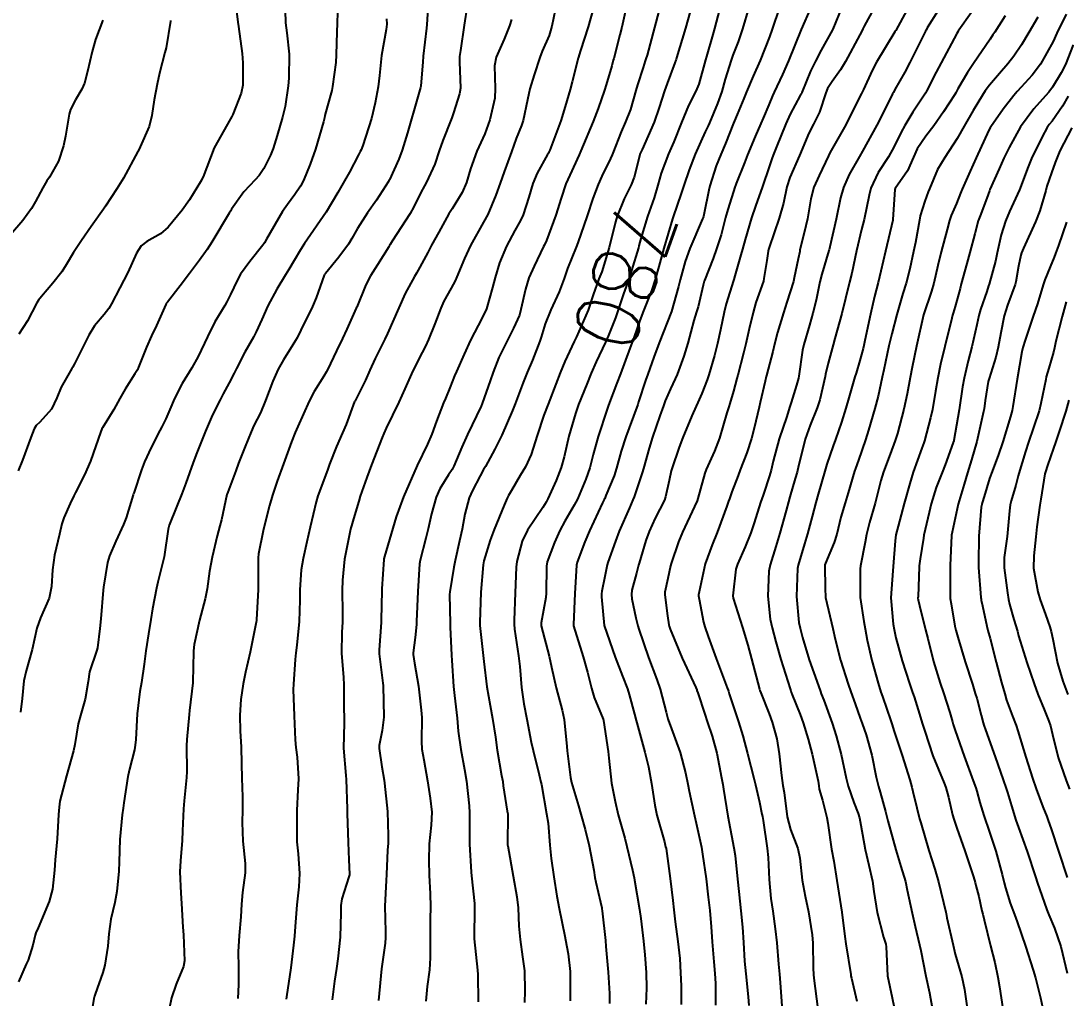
# Model space of a CAD drawing. Header units: metres. Extents: x 318500 to 325275, y 7408834 to 7428799.
# Drawn here: x 319834.5 to 319900.8, y 7411064.9 to 7411127 of the extents above; entities that cross this region are included whole.
import ezdxf
from ezdxf.enums import TextEntityAlignment as Align

# ---------------------------------------------------------------- set-up
doc = ezdxf.new("R2010")
doc.units = ezdxf.units.M
doc.header["$MEASUREMENT"] = 0
for name, color, linetype in [('Cotas', 45, 'Continuous'), ('Curvas de Nivel 1m', 11, 'Continuous'), ('Curvas de Nivel 5m', 15, 'Continuous')]:
    doc.layers.add(name, color=color, linetype=linetype)
doc.styles.add('Style-STANDARD', font='STANDARD.shx')

msp = doc.modelspace()

# ---------------------------------------------------------------- linework, layer by layer
at = {"layer": 'Curvas de Nivel 1m', "flags": 128}
for points, elevation in [([(319848.046, 7411128.655), (319848.25, 7411126.898), (319848.292, 7411126.623), (319848.527, 7411124.895), (319848.573, 7411124.312), (319848.572, 7411122.894), (319848.475, 7411122.382), (319847.942, 7411121.036), (319847.899, 7411120.943), (319847.872, 7411120.901), (319847.787, 7411120.752), (319846.746, 7411118.918), (319846.048, 7411117.083), (319845.979, 7411116.929), (319845.947, 7411116.872), (319845.887, 7411116.763), (319845.192, 7411115.619), (319844.721, 7411114.947), (319843.844, 7411113.88), (319843.342, 7411113.461), (319842.481, 7411112.973), (319842.12, 7411112.684), (319841.822, 7411112.217), (319841.267, 7411110.988), (319840.772, 7411110.019), (319840.244, 7411109.003), (319840.073, 7411108.708), (319839.77, 7411108.333), (319839.163, 7411107.615), (319838.805, 7411107.024), (319837.891, 7411105.197), (319837.811, 7411105.039), (319837.783, 7411104.986), (319837.728, 7411104.899), (319837.039, 7411103.718), (319836.771, 7411103.049), (319836.425, 7411102.317), (319835.677, 7411101.495), (319835.461, 7411101.275), (319835.333, 7411101.065), (319835.126, 7411100.529), (319834.577, 7411099.076), (319834.32, 7411098.4)], 792), ([(319860.352, 7411128.43), (319860.257, 7411126.738), (319860.238, 7411126.518), (319860.023, 7411124.74), (319860.021, 7411124.718), (319859.994, 7411124.373), (319859.874, 7411122.839), (319859.855, 7411122.742), (319859.427, 7411121.269), (319859.287, 7411120.75), (319859.036, 7411119.858), (319858.688, 7411118.758), (319858.474, 7411118.199), (319857.892, 7411116.889), (319857.853, 7411116.809), (319857.83, 7411116.771), (319857.053, 7411115.601), (319856.485, 7411114.791), (319855.85, 7411113.784), (319855.499, 7411113.148), (319855.29, 7411112.806), (319854.67, 7411111.968), (319853.812, 7411110.928), (319853.766, 7411110.866), (319853.742, 7411110.821), (319853.238, 7411109.379), (319852.987, 7411108.832), (319852.255, 7411107.333), (319852.026, 7411106.846), (319851.925, 7411106.68), (319851.753, 7411106.414), (319851.146, 7411105.451), (319850.819, 7411104.864), (319850.486, 7411104.101), (319850.022, 7411102.875), (319849.688, 7411102.09), (319849.281, 7411101.279), (319849.103, 7411100.886), (319848.724, 7411099.953), (319848.309, 7411098.893), (319848.127, 7411098.408), (319847.622, 7411097.056), (319847.577, 7411096.944), (319847.568, 7411096.901), (319847.221, 7411095.281), (319847.118, 7411094.907), (319846.94, 7411094.266), (319846.619, 7411092.914), (319846.449, 7411092.024), (319846.3, 7411090.919), (319846.181, 7411090.269), (319845.829, 7411088.925), (319845.494, 7411087.369), (319845.439, 7411086.982), (319845.435, 7411086.931), (319845.401, 7411084.99), (319845.396, 7411084.931), (319845.184, 7411083.182), (319845.16, 7411082.933), (319845.014, 7411081.334), (319844.999, 7411080.934), (319845.015, 7411079.305), (319844.998, 7411078.934), (319844.854, 7411077.439), (319844.814, 7411076.935), (319844.734, 7411075.538), (319844.713, 7411074.936), (319844.618, 7411073.629), (319844.577, 7411072.937), (319844.639, 7411071.577), (319844.677, 7411070.936), (319844.77, 7411069.42), (319844.805, 7411068.934), (319844.865, 7411067.294), (319844.808, 7411066.934), (319844.347, 7411065.794), (319844.055, 7411064.941), (319843.906, 7411064.219)], 788), ([(319851.267, 7411127.626), (319851.279, 7411126.861), (319851.37, 7411126.216), (319851.519, 7411124.857), (319851.504, 7411123.33), (319851.457, 7411122.858), (319851.263, 7411121.548), (319851.102, 7411120.863), (319850.749, 7411119.689), (319850.492, 7411118.871), (319850.329, 7411118.458), (319849.901, 7411117.607), (319849.614, 7411117.163), (319849.361, 7411116.885), (319848.64, 7411116.131), (319847.862, 7411115.012), (319847.822, 7411114.939), (319847.799, 7411114.901), (319847.714, 7411114.757), (319846.608, 7411112.918), (319846.306, 7411112.45), (319845.823, 7411111.772), (319845.191, 7411110.939), (319844.594, 7411110.152), (319843.782, 7411109.117), (319843.717, 7411109.024), (319843.681, 7411108.961), (319843.094, 7411107.632), (319842.783, 7411106.97), (319842.468, 7411106.248), (319841.955, 7411104.978), (319841.883, 7411104.823), (319841.724, 7411104.564), (319841.105, 7411103.593), (319840.775, 7411102.994), (319840.391, 7411102.298), (319839.672, 7411101.138), (319839.622, 7411101.06), (319839.602, 7411101.011), (319839.562, 7411100.904), (319838.902, 7411099.021), (319838.524, 7411098.14), (319837.951, 7411097.035), (319837.839, 7411096.814), (319837.609, 7411096.318), (319837.216, 7411095.423), (319837.088, 7411095.045), (319836.925, 7411094.388), (319836.625, 7411093.044), (319836.493, 7411092.108), (319836.432, 7411091.047), (319836.272, 7411090.306), (319835.72, 7411089.057), (319835.504, 7411088.411), (319835.205, 7411087.064), (319834.828, 7411085.712), (319834.671, 7411085.072), (319834.562, 7411083.954), (319834.459, 7411083.075)], 791), ([(319862.823, 7411127.924), (319862.626, 7411126.711), (319862.387, 7411125.098), (319862.335, 7411124.715), (319862.325, 7411124.385), (319862.391, 7411122.714), (319862.335, 7411122.344), (319861.946, 7411121.136), (319861.843, 7411120.82), (319861.805, 7411120.721), (319861.271, 7411119.382), (319861.045, 7411118.729), (319860.753, 7411117.886), (319860.237, 7411116.737), (319860.113, 7411116.512), (319859.88, 7411116.068), (319859.438, 7411115.174), (319859.196, 7411114.75), (319858.054, 7411112.979), (319857.921, 7411112.769), (319857.89, 7411112.718), (319857.838, 7411112.636), (319857.115, 7411111.487), (319856.675, 7411110.787), (319856.385, 7411110.208), (319855.806, 7411108.8), (319855.779, 7411108.735), (319855.173, 7411107.399), (319854.899, 7411106.809), (319854.529, 7411106.032), (319853.947, 7411104.818), (319853.873, 7411104.673), (319853.724, 7411104.415), (319853.107, 7411103.431), (319852.786, 7411102.834), (319852.067, 7411101.228), (319851.903, 7411100.847), (319851.671, 7411100.25), (319851.157, 7411098.857), (319850.756, 7411097.74), (319850.459, 7411096.862), (319850.268, 7411096.206), (319849.935, 7411094.867), (319849.87, 7411094.585), (319849.573, 7411093.138), (319849.541, 7411092.87), (319849.54, 7411090.87), (319849.445, 7411088.937), (319849.442, 7411088.871), (319849.426, 7411088.788), (319849.036, 7411086.877), (319848.742, 7411085.61), (319848.591, 7411084.883), (319848.453, 7411083.877), (319848.383, 7411082.886), (319848.413, 7411081.878), (319848.458, 7411080.884), (319848.481, 7411079.796), (319848.503, 7411078.883), (319848.544, 7411077.701), (319848.56, 7411076.882), (319848.54, 7411076.08), (319848.571, 7411074.881), (319848.729, 7411073.458), (319848.727, 7411072.879), (319848.545, 7411071.617), (319848.491, 7411070.882), (319848.452, 7411070.072), (319848.341, 7411068.884), (319848.271, 7411067.848), (319848.293, 7411066.884), (319848.308, 7411065.779), (319848.252, 7411064.884)], 787), ([(319870.837, 7411127.799), (319870.489, 7411126.603), (319870.005, 7411125.104), (319869.856, 7411124.612), (319869.489, 7411123.106), (319869.345, 7411122.619), (319869.031, 7411121.546), (319868.768, 7411120.628), (319868.058, 7411118.774), (319867.997, 7411118.639), (319867.974, 7411118.585), (319867.918, 7411118.487), (319867.25, 7411117.297), (319866.995, 7411116.649), (319866.74, 7411115.789), (319866.362, 7411114.655), (319866.208, 7411114.305), (319865.85, 7411113.673), (319865.312, 7411112.668), (319864.879, 7411111.619), (319864.589, 7411110.678), (319864.43, 7411110.052), (319864.035, 7411108.686), (319863.774, 7411108.117), (319863.029, 7411106.701), (319862.632, 7411105.822), (319862.134, 7411104.714), (319862.014, 7411104.427), (319861.714, 7411103.678), (319861.431, 7411102.996), (319861.315, 7411102.724), (319860.864, 7411101.553), (319860.566, 7411100.731), (319860.302, 7411100.1), (319859.65, 7411098.74), (319858.768, 7411096.753), (319858.312, 7411095.471), (319858.094, 7411094.762), (319857.572, 7411092.954), (319857.53, 7411092.811), (319857.523, 7411092.77), (319857.397, 7411090.917), (319857.389, 7411090.772), (319857.351, 7411088.942), (319857.347, 7411088.772), (319857.231, 7411087.034), (319857.24, 7411086.773), (319857.462, 7411084.916), (319857.484, 7411084.77), (319857.483, 7411084.746), (319857.52, 7411082.769), (319857.421, 7411081.907), (319857.228, 7411080.956), (319857.222, 7411080.772), (319857.392, 7411079.602), (319857.542, 7411078.768), (319857.571, 7411078.573), (319857.764, 7411076.764), (319857.811, 7411075.239), (319857.792, 7411074.763), (319857.767, 7411074.32), (319857.702, 7411072.764), (319857.681, 7411072.377), (319857.599, 7411070.765), (319857.633, 7411069.143), (319857.635, 7411068.764), (319857.602, 7411068.407), (319857.373, 7411066.768), (319857.19, 7411064.77)], 784), ([(319872.881, 7411127.727), (319872.631, 7411126.574), (319872.508, 7411126.082), (319872.118, 7411124.579), (319872.093, 7411124.485), (319871.993, 7411124.127), (319871.646, 7411122.913), (319871.545, 7411122.586), (319871.133, 7411121.412), (319870.818, 7411120.597), (319870.026, 7411118.714), (319869.981, 7411118.609), (319869.962, 7411118.567), (319869.918, 7411118.473), (319869.33, 7411117.187), (319869.081, 7411116.622), (319868.778, 7411115.725), (319868.436, 7411114.631), (319867.844, 7411113.027), (319867.729, 7411112.754), (319867.671, 7411112.642), (319867.062, 7411111.407), (319866.738, 7411110.651), (319866.513, 7411109.939), (319866.232, 7411108.655), (319866.135, 7411108.298), (319865.768, 7411107.453), (319865.362, 7411106.666), (319864.823, 7411105.595), (319864.462, 7411104.679), (319864.275, 7411104.128), (319863.773, 7411102.689), (319863.698, 7411102.516), (319862.83, 7411100.703), (319862.468, 7411099.908), (319861.969, 7411098.707), (319861.865, 7411098.49), (319861.641, 7411098.138), (319861.088, 7411097.258), (319860.853, 7411096.722), (319860.548, 7411095.664), (319860.342, 7411094.729), (319860.199, 7411094.122), (319859.832, 7411092.736), (319859.796, 7411092.507), (319859.687, 7411090.738), (319859.609, 7411088.826), (319859.605, 7411088.739), (319859.605, 7411088.652), (319859.506, 7411087.822), (319859.391, 7411086.842), (319859.393, 7411086.741), (319859.482, 7411086.187), (319859.717, 7411084.736), (319859.905, 7411083.201), (319859.928, 7411082.733), (319859.907, 7411081.222), (319859.947, 7411080.732), (319860.072, 7411080.058), (319860.295, 7411078.726), (319860.473, 7411077.613), (319860.565, 7411076.722), (319860.527, 7411075.907), (319860.411, 7411074.724), (319860.377, 7411073.661), (319860.399, 7411072.724), (319860.473, 7411071.531), (319860.487, 7411070.722), (319860.461, 7411069.921), (319860.458, 7411068.722), (319860.468, 7411067.485), (319860.421, 7411066.722), (319860.27, 7411065.658), (319860.193, 7411064.725)], 783), ([(319874.978, 7411127.604), (319874.71, 7411126.55), (319874.242, 7411124.796), (319874.168, 7411124.557), (319874.125, 7411124.431), (319873.992, 7411124.021), (319873.629, 7411122.91), (319873.527, 7411122.564), (319873.18, 7411121.34), (319872.878, 7411120.571), (319872.584, 7411119.923), (319872.065, 7411118.579), (319872.025, 7411118.472), (319871.915, 7411118.232), (319871.363, 7411117.123), (319871.123, 7411116.591), (319870.785, 7411115.688), (319870.433, 7411114.601), (319869.843, 7411112.882), (319869.739, 7411112.612), (319869.195, 7411111.244), (319868.967, 7411110.623), (319868.657, 7411109.767), (319868.133, 7411108.635), (319867.771, 7411107.744), (319867.512, 7411106.893), (319867.434, 7411106.643), (319866.968, 7411105.421), (319866.632, 7411104.651), (319866.363, 7411104.011), (319865.862, 7411102.658), (319865.696, 7411102.24), (319865.011, 7411100.67), (319864.571, 7411099.772), (319863.972, 7411098.685), (319863.852, 7411098.482), (319863.641, 7411098.092), (319863.159, 7411097.163), (319862.953, 7411096.697), (319862.665, 7411095.644), (319862.492, 7411094.701), (319862.326, 7411093.966), (319862.05, 7411092.705), (319861.978, 7411092.291), (319861.706, 7411090.708), (319861.697, 7411090.549), (319861.735, 7411088.708), (319861.742, 7411088.482), (319861.816, 7411086.707), (319861.837, 7411086.355), (319861.959, 7411084.705), (319862.022, 7411084.136), (319862.183, 7411082.703), (319862.25, 7411081.88), (319862.405, 7411080.7), (319862.657, 7411079.432), (319862.779, 7411078.696), (319862.939, 7411077.119), (319862.962, 7411076.694), (319862.959, 7411075.069), (319862.966, 7411074.694), (319863.078, 7411072.918), (319863.094, 7411072.692), (319863.274, 7411070.926), (319863.284, 7411070.69), (319863.25, 7411068.69), (319863.47, 7411066.686), (319863.486, 7411066.416), (319863.504, 7411064.685)], 782), ([(319876.98, 7411127.572), (319876.678, 7411126.52), (319876.104, 7411124.631), (319876.076, 7411124.529), (319876.056, 7411124.473), (319875.997, 7411124.317), (319875.504, 7411123.01), (319875.338, 7411122.539), (319875.012, 7411121.486), (319874.69, 7411120.549), (319873.923, 7411118.819), (319873.835, 7411118.646), (319873.804, 7411118.561), (319873.411, 7411117.051), (319873.218, 7411116.567), (319872.776, 7411115.672), (319872.336, 7411114.575), (319872.225, 7411114.208), (319871.84, 7411112.58), (319871.356, 7411111.048), (319871.185, 7411110.589), (319870.819, 7411109.57), (319870.492, 7411108.599), (319869.763, 7411106.922), (319869.61, 7411106.612), (319869.013, 7411105.349), (319868.716, 7411104.625), (319868.437, 7411103.912), (319867.954, 7411102.636), (319867.693, 7411101.939), (319867.253, 7411100.636), (319866.873, 7411099.431), (319866.519, 7411098.647), (319866.19, 7411098.104), (319865.628, 7411097.163), (319865.442, 7411096.844), (319865.357, 7411096.664), (319865.169, 7411096.22), (319864.526, 7411094.676), (319864.28, 7411093.99), (319863.877, 7411092.685), (319863.829, 7411092.423), (319863.689, 7411090.688), (319863.612, 7411088.78), (319863.614, 7411088.689), (319863.625, 7411088.582), (319863.83, 7411086.685), (319863.871, 7411086.297), (319864.074, 7411084.681), (319864.278, 7411083.507), (319864.428, 7411082.675), (319864.611, 7411081.484), (319864.719, 7411080.67), (319864.994, 7411079.057), (319865.073, 7411078.665), (319865.112, 7411078.399), (319865.361, 7411076.8), (319865.383, 7411076.682), (319865.385, 7411076.66), (319865.388, 7411076.631), (319865.387, 7411074.659), (319865.393, 7411074.595), (319865.745, 7411072.653), (319865.972, 7411071.342), (319866.046, 7411070.648), (319866.105, 7411069.489), (319866.181, 7411068.646), (319866.338, 7411067.539), (319866.448, 7411066.642), (319866.484, 7411065.358), (319866.456, 7411064.641)], 781), ([(319880.69, 7411127.82), (319880.306, 7411126.476), (319880.012, 7411125.64), (319879.69, 7411124.797), (319879.58, 7411124.484), (319879.2, 7411123.269), (319878.975, 7411122.49), (319878.716, 7411121.735), (319878.206, 7411120.497), (319878.123, 7411120.314), (319877.934, 7411119.927), (319877.286, 7411118.51), (319876.908, 7411117.512), (319876.561, 7411116.52), (319876.393, 7411116.012), (319875.898, 7411114.529), (319875.859, 7411114.411), (319875.299, 7411112.538), (319874.983, 7411111.382), (319874.76, 7411110.546), (319874.52, 7411109.828), (319874.007, 7411108.557), (319873.774, 7411107.954), (319873.412, 7411106.915), (319873.288, 7411106.565), (319872.874, 7411105.438), (319872.547, 7411104.572), (319872.323, 7411103.972), (319871.797, 7411102.579), (319871.697, 7411102.311), (319871.124, 7411100.588), (319870.814, 7411099.441), (319870.602, 7411098.596), (319870.36, 7411097.879), (319869.819, 7411096.607), (319869.616, 7411096.215), (319869.013, 7411095.209), (319868.692, 7411094.619), (319868.357, 7411093.854), (319867.897, 7411092.627), (319867.85, 7411092.343), (319867.828, 7411090.627), (319867.803, 7411090.362), (319867.521, 7411088.746), (319867.511, 7411088.63), (319867.519, 7411088.557), (319868.025, 7411086.625), (319868.179, 7411085.924), (319868.467, 7411084.62), (319868.853, 7411083.209), (319868.976, 7411082.615), (319869.141, 7411080.886), (319869.168, 7411080.612), (319869.385, 7411078.936), (319869.448, 7411078.609), (319869.885, 7411077.122), (319870.035, 7411076.6), (319870.312, 7411075.629), (319870.568, 7411074.591), (319870.86, 7411073.033), (319870.93, 7411072.586), (319870.987, 7411072.275), (319871.284, 7411071.003), (319871.362, 7411070.66), (319871.375, 7411070.579), (319871.393, 7411070.464), (319871.59, 7411068.575), (319871.625, 7411068.194), (319871.76, 7411066.572), (319871.847, 7411065.211), (319871.843, 7411064.57)], 779), ([(319882.651, 7411127.831), (319882.181, 7411126.448), (319882.015, 7411125.969), (319881.412, 7411124.459), (319880.979, 7411123.471), (319880.556, 7411122.471), (319880.385, 7411122.053), (319879.948, 7411121.037), (319879.79, 7411120.634), (319879.731, 7411120.482), (319879.227, 7411119.187), (319878.918, 7411118.49), (319878.628, 7411117.774), (319878.222, 7411116.497), (319878.155, 7411116.228), (319877.864, 7411114.762), (319877.815, 7411114.547), (319877.804, 7411114.501), (319877.763, 7411114.405), (319876.955, 7411112.513), (319876.654, 7411111.691), (319876.335, 7411110.522), (319876.225, 7411110.102), (319875.78, 7411108.53), (319875.011, 7411106.541), (319874.675, 7411105.617), (319874.281, 7411104.552), (319874.135, 7411104.143), (319873.703, 7411102.787), (319873.647, 7411102.614), (319873.629, 7411102.561), (319873.587, 7411102.449), (319872.881, 7411100.562), (319872.589, 7411099.644), (319872.303, 7411098.57), (319872.139, 7411098.076), (319871.624, 7411096.83), (319871.549, 7411096.654), (319871.516, 7411096.582), (319871.416, 7411096.381), (319870.582, 7411094.595), (319870.292, 7411093.897), (319869.801, 7411092.607), (319869.762, 7411092.412), (319869.659, 7411090.608), (319869.559, 7411088.648), (319869.563, 7411088.609), (319869.577, 7411088.551), (319870.182, 7411086.6), (319870.459, 7411085.612), (319870.705, 7411084.591), (319870.883, 7411084.017), (319871.441, 7411082.642), (319871.456, 7411082.596), (319871.462, 7411082.58), (319871.466, 7411082.553), (319871.772, 7411080.575), (319871.817, 7411080.161), (319871.987, 7411078.571), (319872.209, 7411077.408), (319872.406, 7411076.564), (319872.817, 7411075.079), (319872.958, 7411074.556), (319873.307, 7411073.04), (319873.41, 7411072.549), (319873.43, 7411072.417), (319873.758, 7411070.545), (319873.849, 7411069.967), (319874.016, 7411068.542), (319874.102, 7411067.676), (319874.187, 7411066.54), (319874.2, 7411065.55), (319874.157, 7411064.54)], 778), ([(319884.626, 7411127.829), (319884.02, 7411126.42), (319883.207, 7411124.432), (319882.844, 7411123.58), (319882.31, 7411122.445), (319882.203, 7411122.21), (319881.958, 7411121.639), (319881.6, 7411120.801), (319881.453, 7411120.457), (319881.107, 7411119.637), (319880.614, 7411118.47), (319880.414, 7411117.971), (319879.893, 7411116.659), (319879.843, 7411116.528), (319879.825, 7411116.481), (319879.358, 7411114.994), (319879.227, 7411114.486), (319878.949, 7411113.389), (319878.653, 7411112.492), (319878.435, 7411111.89), (319877.889, 7411110.499), (319877.866, 7411110.443), (319877.805, 7411110.191), (319877.474, 7411108.815), (319877.385, 7411108.506), (319877.207, 7411107.941), (319876.825, 7411106.514), (319876.572, 7411105.694), (319876.138, 7411104.524), (319876.014, 7411104.237), (319875.716, 7411103.61), (319875.395, 7411102.845), (319875.277, 7411102.536), (319875.05, 7411101.893), (319874.588, 7411100.541), (319874.374, 7411099.838), (319874.002, 7411098.546), (319873.92, 7411098.274), (319873.633, 7411097.396), (319873.42, 7411096.756), (319873.343, 7411096.554), (319873.114, 7411096.056), (319872.471, 7411094.567), (319872.232, 7411093.929), (319871.754, 7411092.577), (319871.714, 7411092.431), (319871.557, 7411091.693), (319871.372, 7411090.753), (319871.352, 7411090.583), (319871.354, 7411090.399), (319871.52, 7411088.58), (319872.207, 7411086.569), (319872.676, 7411085.358), (319872.997, 7411084.557), (319873.109, 7411084.208), (319873.444, 7411082.946), (319873.544, 7411082.549), (319873.587, 7411082.399), (319874.102, 7411080.543), (319874.322, 7411079.615), (319874.517, 7411078.539), (319874.736, 7411077.167), (319874.864, 7411076.535), (319875.335, 7411074.836), (319875.417, 7411074.529), (319875.44, 7411074.417), (319875.7, 7411072.524), (319875.876, 7411071.111), (319875.935, 7411070.52), (319876.023, 7411069.764), (319876.193, 7411068.516), (319876.312, 7411067.436), (319876.368, 7411066.513), (319876.394, 7411065.695), (319876.403, 7411064.512)], 777), ([(319886.592, 7411127.841), (319886.021, 7411126.443), (319886.006, 7411126.414), (319885.3, 7411125.114), (319884.928, 7411124.411), (319884.619, 7411123.785), (319884.063, 7411122.419), (319884.037, 7411122.352), (319883.967, 7411122.229), (319883.326, 7411121.053), (319883.043, 7411120.433), (319882.451, 7411118.968), (319882.246, 7411118.445), (319882.155, 7411118.208), (319881.905, 7411117.463), (319881.643, 7411116.705), (319881.555, 7411116.455), (319881.12, 7411115.213), (319880.874, 7411114.465), (319880.458, 7411113.083), (319880.292, 7411112.473), (319880.197, 7411112.112), (319879.815, 7411110.781), (319879.743, 7411110.549), (319879.723, 7411110.481), (319879.26, 7411109.013), (319879.126, 7411108.487), (319878.897, 7411107.36), (319878.712, 7411106.49), (319878.512, 7411105.729), (319878.156, 7411104.496), (319878.047, 7411104.173), (319877.712, 7411103.322), (319877.463, 7411102.745), (319877.352, 7411102.505), (319877.086, 7411101.901), (319876.516, 7411100.517), (319876.276, 7411099.916), (319875.804, 7411098.528), (319875.77, 7411098.406), (319875.639, 7411097.795), (319875.413, 7411096.742), (319875.343, 7411096.533), (319874.76, 7411095.387), (319874.363, 7411094.542), (319874.159, 7411093.977), (319873.736, 7411092.548), (319873.7, 7411092.417), (319873.56, 7411091.901), (319873.28, 7411090.818), (319873.24, 7411090.555), (319873.26, 7411090.277), (319873.525, 7411089.063), (319873.653, 7411088.549), (319873.709, 7411088.356), (319874.33, 7411086.542), (319874.852, 7411085.154), (319875.066, 7411084.534), (319875.445, 7411083.07), (319875.558, 7411082.645), (319875.596, 7411082.528), (319875.711, 7411082.25), (319876.342, 7411080.516), (319876.677, 7411079.224), (319876.825, 7411078.508), (319876.919, 7411078.051), (319877.247, 7411076.502), (319877.353, 7411076.037), (319877.686, 7411074.495), (319877.762, 7411074.055), (319877.983, 7411072.49), (319878.125, 7411071.324), (319878.216, 7411070.486), (319878.303, 7411069.445), (319878.37, 7411068.483), (319878.481, 7411067.231), (319878.547, 7411066.48), (319878.583, 7411065.849), (319878.586, 7411064.479)], 776), ([(319890.725, 7411127.648), (319890.02, 7411126.372), (319890.007, 7411126.354), (319889.969, 7411126.29), (319888.805, 7411124.358), (319888.521, 7411123.834), (319887.974, 7411122.614), (319887.895, 7411122.447), (319887.852, 7411122.372), (319887.216, 7411121.116), (319886.854, 7411120.386), (319885.923, 7411118.736), (319885.804, 7411118.518), (319885.751, 7411118.402), (319885.159, 7411117.15), (319884.832, 7411116.411), (319884.626, 7411115.666), (319884.413, 7411114.414), (319884.319, 7411113.952), (319883.945, 7411112.419), (319883.927, 7411112.331), (319883.832, 7411111.863), (319883.583, 7411110.654), (319883.525, 7411110.424), (319883.108, 7411109.113), (319882.888, 7411108.433), (319882.527, 7411107.198), (319882.329, 7411106.441), (319882.214, 7411105.982), (319881.811, 7411104.449), (319881.793, 7411104.385), (319881.725, 7411104.087), (319881.424, 7411102.735), (319881.358, 7411102.453), (319881.029, 7411101.114), (319880.86, 7411100.458), (319880.571, 7411099.556), (319880.153, 7411098.465), (319880.01, 7411098.1), (319879.629, 7411097.07), (319879.468, 7411096.627), (319879.413, 7411096.473), (319879.307, 7411096.165), (319878.694, 7411094.484), (319878.378, 7411093.698), (319877.936, 7411092.495), (319877.86, 7411092.201), (319877.543, 7411090.722), (319877.506, 7411090.536), (319877.498, 7411090.501), (319877.504, 7411090.465), (319877.538, 7411090.257), (319877.826, 7411088.798), (319877.909, 7411088.494), (319878.116, 7411087.886), (319878.615, 7411086.483), (319879.317, 7411084.618), (319879.378, 7411084.471), (319879.4, 7411084.411), (319879.458, 7411084.241), (319880.05, 7411082.464), (319880.31, 7411081.578), (319880.622, 7411080.458), (319881.044, 7411078.795), (319881.123, 7411078.453), (319881.369, 7411077.366), (319881.522, 7411076.608), (319881.555, 7411076.447), (319881.607, 7411076.195), (319881.872, 7411074.442), (319881.924, 7411073.838), (319881.992, 7411072.44), (319882.096, 7411071.245), (319882.214, 7411070.436), (319882.372, 7411069.325), (319882.472, 7411068.432), (319882.583, 7411067.077), (319882.636, 7411066.429), (319882.685, 7411065.898), (319882.786, 7411064.426)], 774), ([(319892.714, 7411127.636), (319892.023, 7411126.526), (319891.948, 7411126.394), (319891.909, 7411126.321), (319891.287, 7411125.048), (319890.923, 7411124.331), (319890.601, 7411123.724), (319889.974, 7411122.61), (319889.877, 7411122.436), (319889.825, 7411122.342), (319889.199, 7411121.103), (319888.832, 7411120.357), (319887.923, 7411118.697), (319887.726, 7411118.373), (319887.065, 7411117.22), (319886.699, 7411116.388), (319886.525, 7411115.746), (319886.237, 7411114.394), (319885.842, 7411112.636), (319885.794, 7411112.447), (319885.784, 7411112.401), (319885.322, 7411110.9), (319885.208, 7411110.406), (319884.97, 7411109.231), (319884.759, 7411108.41), (319884.54, 7411107.645), (319884.18, 7411106.416), (319884.101, 7411106.068), (319883.874, 7411104.418), (319883.85, 7411104.296), (319883.721, 7411103.851), (319883.378, 7411102.752), (319883.29, 7411102.426), (319883.112, 7411101.847), (319882.629, 7411100.436), (319882.236, 7411099.019), (319882.105, 7411098.443), (319882.01, 7411098.079), (319881.627, 7411096.921), (319881.503, 7411096.57), (319881.46, 7411096.452), (319881.022, 7411095.04), (319880.826, 7411094.458), (319880.464, 7411093.584), (319879.968, 7411092.466), (319879.878, 7411092.154), (319879.673, 7411090.469), (319879.694, 7411090.313), (319880.292, 7411088.462), (319880.626, 7411087.336), (319880.861, 7411086.456), (319881.373, 7411084.539), (319881.401, 7411084.451), (319881.459, 7411084.302), (319881.983, 7411082.98), (319882.177, 7411082.439), (319882.466, 7411081.393), (319882.629, 7411080.432), (319882.766, 7411079.053), (319882.864, 7411078.428), (319882.934, 7411077.985), (319883.132, 7411076.423), (319883.348, 7411075.622), (319883.798, 7411074.413), (319883.932, 7411073.8), (319884.087, 7411072.408), (319884.272, 7411071.388), (319884.476, 7411070.402), (319884.712, 7411068.945), (319884.76, 7411068.397), (319884.792, 7411066.831), (319884.809, 7411066.396), (319884.846, 7411066.025), (319885.049, 7411064.392)], 773), ([(319894.823, 7411127.494), (319894.021, 7411126.386), (319893.982, 7411126.329), (319893.958, 7411126.291), (319893.895, 7411126.168), (319892.9, 7411124.306), (319892.585, 7411123.717), (319891.973, 7411122.519), (319891.905, 7411122.387), (319891.864, 7411122.321), (319891.107, 7411121.174), (319890.603, 7411120.333), (319890.37, 7411119.901), (319889.927, 7411118.995), (319889.561, 7411118.345), (319888.916, 7411117.344), (319888.446, 7411116.362), (319888.329, 7411115.918), (319888.011, 7411114.368), (319887.854, 7411113.722), (319887.541, 7411112.374), (319887.236, 7411110.962), (319887.091, 7411110.381), (319886.825, 7411109.354), (319886.593, 7411108.388), (319886.167, 7411106.797), (319886.056, 7411106.396), (319885.99, 7411106.163), (319885.743, 7411105.231), (319885.575, 7411104.549), (319885.54, 7411104.393), (319885.202, 7411102.903), (319885.043, 7411102.4), (319884.593, 7411101.31), (319884.282, 7411100.411), (319883.839, 7411098.604), (319883.79, 7411098.418), (319883.757, 7411098.31), (319883.642, 7411097.909), (319883.305, 7411096.744), (319883.212, 7411096.426), (319883.065, 7411095.879), (319882.673, 7411094.434), (319882.421, 7411093.604), (319882.054, 7411092.443), (319881.973, 7411092.034), (319881.907, 7411090.444), (319882.061, 7411088.977), (319882.172, 7411088.44), (319882.406, 7411087.537), (319882.735, 7411086.431), (319883.32, 7411084.564), (319883.366, 7411084.421), (319883.39, 7411084.351), (319883.458, 7411084.187), (319883.96, 7411082.927), (319884.148, 7411082.409), (319884.473, 7411081.356), (319884.72, 7411080.4), (319885.093, 7411078.686), (319885.136, 7411078.394), (319885.17, 7411078.185), (319885.371, 7411077.489), (319885.646, 7411076.387), (319885.709, 7411076.033), (319885.956, 7411074.384), (319886.088, 7411073.613), (319886.292, 7411072.38), (319886.479, 7411071.187), (319886.606, 7411070.377), (319886.797, 7411068.835), (319886.857, 7411068.374), (319887.166, 7411066.425), (319887.174, 7411066.37), (319887.18, 7411066.33), (319887.218, 7411066.176), (319887.558, 7411064.719)], 772), ([(319839.692, 7411127.015), (319839.221, 7411125.802), (319839.014, 7411125.025), (319838.713, 7411123.765), (319838.512, 7411123.032), (319838.351, 7411122.647), (319837.954, 7411121.956), (319837.644, 7411121.344), (319837.556, 7411121.044), (319837.313, 7411119.652), (319837.198, 7411119.047), (319836.88, 7411118.071), (319836.299, 7411117.056), (319836.134, 7411116.81), (319835.88, 7411116.37), (319835.418, 7411115.515), (319835.16, 7411115.071), (319834.617, 7411114.31), (319833.834, 7411113.386)], 794), ([(319843.984, 7411126.997), (319843.977, 7411126.96), (319843.701, 7411125.266), (319843.626, 7411124.964), (319843.285, 7411123.662), (319843.143, 7411122.968), (319842.952, 7411121.973), (319842.788, 7411120.972), (319842.623, 7411120.279), (319842.056, 7411118.979), (319842.009, 7411118.879), (319841.907, 7411118.684), (319840.993, 7411116.993), (319840.565, 7411116.315), (319839.863, 7411115.22), (319839.78, 7411115.092), (319839.726, 7411115.012), (319838.954, 7411113.913), (319838.324, 7411113.033), (319837.822, 7411112.261), (319837.365, 7411111.494), (319837.075, 7411111.047), (319836.521, 7411110.331), (319835.786, 7411109.471), (319835.602, 7411109.244), (319835.496, 7411109.064), (319834.913, 7411107.922), (319834.346, 7411107.081)], 793), ([(319857.703, 7411127.097), (319857.72, 7411126.775), (319857.676, 7411126.434), (319857.367, 7411124.779), (319857.25, 7411123.512), (319857.167, 7411122.782), (319856.976, 7411121.763), (319856.744, 7411120.788), (319856.185, 7411119.059), (319856.081, 7411118.798), (319856.03, 7411118.686), (319855.915, 7411118.472), (319855.338, 7411117.366), (319855.033, 7411116.809), (319854.604, 7411116.088), (319853.86, 7411114.82), (319852.498, 7411112.84), (319852.234, 7411112.444), (319851.824, 7411111.769), (319851.486, 7411111.184), (319851.287, 7411110.858), (319850.73, 7411109.932), (319850.165, 7411108.874), (319849.771, 7411108.015), (319849.423, 7411107.224), (319849.247, 7411106.885), (319848.702, 7411105.929), (319848.171, 7411104.896), (319848.025, 7411104.598), (319847.716, 7411103.992), (319847.329, 7411103.282), (319847.125, 7411102.909), (319846.651, 7411101.95), (319846.205, 7411100.922), (319845.656, 7411099.552), (319845.426, 7411098.933), (319844.954, 7411097.616), (319844.701, 7411096.944), (319844.394, 7411096.163), (319843.896, 7411094.947), (319843.829, 7411094.706), (319843.57, 7411092.95), (319843.175, 7411091.326), (319843.088, 7411090.957), (319842.836, 7411089.645), (319842.727, 7411088.962), (319842.583, 7411088.046), (319842.42, 7411086.966), (319842.316, 7411086.129), (319842.133, 7411084.97), (319842.037, 7411084.386), (319841.872, 7411082.973), (319841.774, 7411081.335), (319841.739, 7411080.975), (319841.687, 7411080.695), (319841.387, 7411079.453), (319841.295, 7411079.067), (319841.278, 7411078.982), (319841.026, 7411077.314), (319840.975, 7411076.986), (319840.914, 7411076.555), (319840.773, 7411074.988), (319840.719, 7411073.579), (319840.701, 7411072.989), (319840.583, 7411071.688), (319840.447, 7411070.992), (319840.192, 7411069.929), (319840.065, 7411068.998), (319840.012, 7411068.225), (319839.822, 7411067.001), (319839.68, 7411066.536), (319839.192, 7411065.168), (319839.152, 7411065.049), (319839.142, 7411065.01), (319838.851, 7411063.335)], 789), ([(319865.634, 7411127.057), (319865.498, 7411126.668), (319865.16, 7411125.821), (319864.664, 7411124.68), (319864.56, 7411124.113), (319864.592, 7411122.681), (319864.563, 7411122.079), (319864.26, 7411120.685), (319863.931, 7411119.8), (319863.434, 7411118.697), (319863.029, 7411117.578), (319862.767, 7411116.707), (319862.506, 7411116.085), (319861.865, 7411115.042), (319861.735, 7411114.848), (319861.662, 7411114.722), (319861.017, 7411113.56), (319860.56, 7411112.733), (319860.31, 7411112.258), (319859.819, 7411111.343), (319859.6, 7411110.957), (319859.472, 7411110.745), (319858.885, 7411109.662), (319858.475, 7411108.76), (319857.764, 7411107.122), (319857.595, 7411106.772), (319856.985, 7411105.538), (319856.643, 7411104.786), (319856.357, 7411104.153), (319855.701, 7411102.857), (319855.682, 7411102.819), (319855.673, 7411102.8), (319855.139, 7411101.352), (319854.905, 7411100.808), (319854.524, 7411099.955), (319854.076, 7411098.816), (319853.962, 7411098.498), (319853.632, 7411097.607), (319853.341, 7411096.824), (319853.226, 7411096.438), (319852.855, 7411094.831), (319852.638, 7411093.891), (319852.397, 7411092.838), (319852.279, 7411092.119), (319852.189, 7411090.84), (319852.184, 7411090.186), (319852.161, 7411088.84), (319851.994, 7411087.341), (319851.937, 7411086.843), (319851.905, 7411086.422), (319851.784, 7411084.845), (319851.778, 7411084.523), (319851.838, 7411082.844), (319851.898, 7411081.326), (319851.939, 7411080.842), (319852.02, 7411080.222), (319852.107, 7411078.839), (319852.069, 7411078.14), (319851.997, 7411076.84), (319851.993, 7411075.497), (319852.012, 7411074.84), (319852.081, 7411074.076), (319852.178, 7411072.837), (319852.137, 7411071.987), (319851.996, 7411070.839), (319851.891, 7411069.475), (319851.852, 7411068.841), (319851.795, 7411068.289), (319851.624, 7411066.844), (319851.337, 7411064.992), (319851.319, 7411064.848)], 786), ([(319896.981, 7411127.305), (319896.309, 7411126.257), (319896.194, 7411126.082), (319896.016, 7411125.826), (319894.957, 7411124.276), (319894.575, 7411123.697), (319893.976, 7411122.657), (319893.847, 7411122.417), (319893.77, 7411122.293), (319893.06, 7411121.197), (319892.438, 7411120.313), (319891.933, 7411119.646), (319891.391, 7411118.86), (319891.154, 7411118.328), (319890.781, 7411117.457), (319889.994, 7411116.339), (319889.964, 7411116.264), (319889.865, 7411114.688), (319889.843, 7411114.357), (319889.843, 7411114.34), (319889.835, 7411114.316), (319889.379, 7411112.347), (319889.079, 7411111.093), (319888.899, 7411110.354), (319888.682, 7411109.472), (319888.427, 7411108.36), (319888.067, 7411106.669), (319888.001, 7411106.366), (319887.955, 7411106.169), (319887.746, 7411105.405), (319887.506, 7411104.6), (319887.436, 7411104.373), (319887.04, 7411103.047), (319886.857, 7411102.378), (319886.588, 7411101.484), (319886.204, 7411100.385), (319886.062, 7411099.998), (319885.657, 7411098.833), (319885.519, 7411098.392), (319885.095, 7411096.931), (319884.947, 7411096.4), (319884.713, 7411095.505), (319884.421, 7411094.408), (319884.227, 7411093.774), (319883.828, 7411092.416), (319883.785, 7411092.199), (319883.717, 7411090.417), (319883.88, 7411088.771), (319883.951, 7411088.414), (319884.101, 7411087.821), (319884.538, 7411086.404), (319885.112, 7411084.749), (319885.238, 7411084.393), (319885.299, 7411084.233), (319885.454, 7411083.833), (319885.985, 7411082.385), (319886.244, 7411081.565), (319886.552, 7411080.379), (319886.871, 7411078.892), (319887.004, 7411078.374), (319887.37, 7411077.344), (319887.64, 7411076.643), (319887.722, 7411076.365), (319887.812, 7411075.905), (319888.076, 7411074.359), (319888.316, 7411073.354), (319888.546, 7411072.351), (319888.64, 7411071.696), (319888.849, 7411070.346), (319889.257, 7411068.791), (319889.39, 7411068.338), (319889.413, 7411068.172), (319889.506, 7411066.336), (319889.806, 7411064.931), (319889.933, 7411064.329)], 771), ([(319900.834, 7411127.402), (319900.259, 7411126.206), (319900.014, 7411125.658), (319899.217, 7411124.222), (319898.683, 7411123.537), (319897.978, 7411122.766), (319897.729, 7411122.488), (319897.517, 7411122.245), (319896.84, 7411121.368), (319896.055, 7411120.259), (319896.013, 7411120.186), (319895.938, 7411120.037), (319895.125, 7411118.272), (319894.754, 7411117.431), (319894.251, 7411116.285), (319894.144, 7411116.028), (319893.876, 7411115.386), (319893.54, 7411114.62), (319893.431, 7411114.296), (319893.286, 7411113.73), (319892.918, 7411112.304), (319892.702, 7411111.432), (319892.442, 7411110.311), (319892.3, 7411109.815), (319891.78, 7411108.32), (319891.348, 7411106.316), (319891.073, 7411104.987), (319890.941, 7411104.322), (319890.741, 7411103.298), (319890.532, 7411102.328), (319890.132, 7411100.78), (319889.993, 7411100.335), (319889.667, 7411099.463), (319889.252, 7411098.346), (319889.085, 7411097.791), (319888.712, 7411096.354), (319888.367, 7411095.118), (319888.172, 7411094.361), (319888.08, 7411093.875), (319887.788, 7411092.367), (319887.765, 7411092.169), (319887.774, 7411090.366), (319887.996, 7411088.835), (319888.089, 7411088.361), (319888.22, 7411087.649), (319888.501, 7411086.355), (319888.904, 7411084.913), (319889.085, 7411084.346), (319889.178, 7411084.065), (319889.449, 7411083.273), (319889.69, 7411082.584), (319889.769, 7411082.335), (319889.92, 7411081.845), (319890.43, 7411080.325), (319890.921, 7411078.783), (319891.045, 7411078.315), (319891.108, 7411078.045), (319891.367, 7411077.001), (319891.542, 7411076.308), (319891.619, 7411076.044), (319892.127, 7411074.302), (319892.507, 7411073.104), (319892.743, 7411072.296), (319893.201, 7411070.371), (319893.216, 7411070.291), (319893.276, 7411070.014), (319893.664, 7411068.284), (319893.807, 7411067.716), (319894.212, 7411066.275), (319894.399, 7411065.459), (319894.562, 7411064.27)], 769), ([(319901.286, 7411125.465), (319900.792, 7411124.198), (319900.526, 7411123.668), (319899.978, 7411122.765), (319899.738, 7411122.449), (319899.522, 7411122.217), (319898.793, 7411121.392), (319897.94, 7411120.24), (319897.233, 7411118.941), (319896.89, 7411118.25), (319896.586, 7411117.577), (319896.004, 7411116.259), (319895.968, 7411116.18), (319895.885, 7411115.955), (319895.422, 7411114.712), (319895.267, 7411114.269), (319895.036, 7411113.456), (319894.726, 7411112.277), (319894.536, 7411111.573), (319894.188, 7411110.284), (319894.106, 7411109.985), (319893.788, 7411108.83), (319893.668, 7411108.405), (319893.637, 7411108.292), (319893.586, 7411108.099), (319893.147, 7411106.296), (319892.876, 7411105.166), (319892.698, 7411104.3), (319892.555, 7411103.464), (319892.351, 7411102.303), (319892.239, 7411101.76), (319891.843, 7411100.308), (319891.803, 7411100.184), (319891.673, 7411099.839), (319891.136, 7411098.318), (319890.92, 7411097.602), (319890.566, 7411096.326), (319890.172, 7411094.898), (319890.037, 7411094.333), (319889.98, 7411093.949), (319889.871, 7411092.335), (319889.845, 7411092.057), (319889.722, 7411090.337), (319889.853, 7411088.665), (319889.92, 7411088.334), (319890.04, 7411087.804), (319890.429, 7411086.326), (319890.89, 7411084.897), (319891.096, 7411084.315), (319891.186, 7411084.043), (319891.449, 7411083.217), (319891.732, 7411082.307), (319891.865, 7411081.875), (319892.388, 7411080.3), (319893.105, 7411078.572), (319893.21, 7411078.292), (319893.374, 7411077.678), (319893.629, 7411076.552), (319893.71, 7411076.285), (319893.913, 7411075.72), (319894.41, 7411074.274), (319894.956, 7411072.614), (319895.063, 7411072.264), (319895.114, 7411072.079), (319895.291, 7411071.369), (319895.495, 7411070.47), (319895.552, 7411070.256), (319895.646, 7411069.883), (319896.036, 7411068.248), (319896.308, 7411067.169), (319896.515, 7411066.241), (319896.613, 7411065.638), (319896.813, 7411064.236)], 768), ([(319900.968, 7411122.195), (319900.606, 7411121.554), (319899.946, 7411120.611), (319899.767, 7411120.389), (319899.647, 7411120.214), (319899.327, 7411119.613), (319898.636, 7411118.229), (319898.427, 7411117.718), (319897.89, 7411116.24), (319897.241, 7411114.874), (319896.987, 7411114.249), (319896.721, 7411113.381), (319896.473, 7411112.254), (319896.359, 7411111.728), (319895.955, 7411110.259), (319895.919, 7411110.149), (319895.803, 7411109.8), (319895.41, 7411108.641), (319895.306, 7411108.267), (319895.177, 7411107.672), (319894.864, 7411106.273), (319894.631, 7411105.393), (319894.365, 7411104.28), (319894.271, 7411103.733), (319894.041, 7411102.285), (319893.717, 7411100.326), (319893.709, 7411100.29), (319893.703, 7411100.267), (319893.679, 7411100.196), (319893.169, 7411098.783), (319892.975, 7411098.297), (319892.593, 7411097.343), (319892.281, 7411096.303), (319892.153, 7411095.767), (319891.814, 7411094.308), (319891.776, 7411094.129), (319891.578, 7411092.817), (319891.509, 7411092.373), (319891.506, 7411092.311), (319891.439, 7411090.414), (319891.435, 7411090.312), (319891.448, 7411090.22), (319891.535, 7411089.853), (319891.923, 7411088.306), (319892.059, 7411087.757), (319892.426, 7411086.301), (319892.854, 7411084.912), (319893.055, 7411084.294), (319893.448, 7411083.051), (319893.622, 7411082.467), (319893.68, 7411082.286), (319893.798, 7411081.921), (319894.366, 7411080.276), (319894.94, 7411078.714), (319895.103, 7411078.264), (319895.17, 7411078.055), (319895.371, 7411077.343), (319895.616, 7411076.509), (319895.694, 7411076.255), (319895.889, 7411075.715), (319896.382, 7411074.244), (319896.777, 7411072.769), (319896.899, 7411072.236), (319896.986, 7411071.924), (319897.287, 7411070.955), (319897.555, 7411070.227), (319897.727, 7411069.772), (319898.27, 7411068.22), (319898.756, 7411066.686), (319898.895, 7411066.213), (319899.207, 7411064.93), (319899.338, 7411064.344)], 767), ([(319901.213, 7411120.191), (319900.443, 7411118.72), (319900.221, 7411118.205), (319900.14, 7411117.983), (319899.907, 7411117.33), (319899.623, 7411116.485), (319899.547, 7411116.215), (319899.177, 7411114.914), (319898.905, 7411114.224), (319898.143, 7411112.536), (319898.013, 7411112.237), (319897.972, 7411112.104), (319897.827, 7411111.398), (319897.649, 7411110.405), (319897.606, 7411110.242), (319897.11, 7411108.927), (319896.912, 7411108.249), (319896.687, 7411107.168), (319896.522, 7411106.249), (319896.378, 7411105.623), (319895.945, 7411104.257), (319895.901, 7411104.084), (319895.709, 7411102.863), (319895.631, 7411102.331), (319895.621, 7411102.261), (319895.604, 7411102.166), (319895.179, 7411100.268), (319894.828, 7411099.108), (319894.579, 7411098.276), (319894.359, 7411097.559), (319893.977, 7411096.285), (319893.602, 7411094.51), (319893.569, 7411094.321), (319893.567, 7411094.29), (319893.48, 7411092.383), (319893.48, 7411092.291), (319893.48, 7411090.352), (319893.484, 7411090.291), (319893.537, 7411089.953), (319893.779, 7411088.542), (319893.836, 7411088.285), (319893.964, 7411087.832), (319894.435, 7411086.276), (319894.89, 7411084.848), (319895.074, 7411084.266), (319895.164, 7411083.972), (319895.446, 7411082.891), (319895.578, 7411082.394), (319895.622, 7411082.257), (319895.727, 7411081.964), (319896.338, 7411080.246), (319896.841, 7411078.785), (319897.027, 7411078.235), (319897.111, 7411077.968), (319897.369, 7411077.12), (319897.654, 7411076.227), (319897.819, 7411075.759), (319898.37, 7411074.22), (319898.894, 7411072.626), (319899.027, 7411072.213), (319899.292, 7411071.424), (319899.613, 7411070.534), (319899.746, 7411070.203), (319900.103, 7411069.361), (319900.511, 7411068.191), (319900.911, 7411066.498)], 766), ([(319900.853, 7411109.136), (319900.58, 7411108.198), (319900.197, 7411106.636), (319900.099, 7411106.205), (319900.031, 7411105.931), (319899.741, 7411104.925), (319899.582, 7411104.362), (319899.543, 7411104.212), (319899.241, 7411102.68), (319899.123, 7411102.216), (319898.765, 7411101.144), (319898.445, 7411100.222), (319898.256, 7411099.639), (319897.843, 7411098.228), (319897.801, 7411098.075), (319897.639, 7411097.484), (319897.354, 7411096.504), (319897.291, 7411096.235), (319897.238, 7411095.857), (319897.089, 7411094.238), (319896.914, 7411092.906), (319896.915, 7411092.24), (319897.129, 7411090.653), (319897.187, 7411090.235), (319897.247, 7411089.944), (319897.527, 7411088.954), (319897.745, 7411088.228), (319897.828, 7411087.914), (319898.339, 7411086.222), (319898.81, 7411084.877), (319899.055, 7411084.214), (319899.45, 7411083.249), (319899.743, 7411082.506), (319899.846, 7411082.204), (319899.975, 7411081.659), (319900.329, 7411080.196), (319900.835, 7411078.742), (319901.056, 7411078.185)], 764), ([(319901.015, 7411102.886), (319900.821, 7411102.193), (319900.397, 7411100.91), (319900.161, 7411100.203), (319900.039, 7411099.84), (319899.658, 7411098.739), (319899.523, 7411098.34), (319899.493, 7411098.212), (319899.238, 7411096.602), (319899.173, 7411096.214), (319898.985, 7411094.837), (319898.927, 7411094.217), (319898.791, 7411093.009), (319898.771, 7411092.218), (319899.049, 7411090.714), (319899.194, 7411090.213), (319899.531, 7411089.274), (319899.814, 7411088.497), (319899.9, 7411088.204), (319900.002, 7411087.713), (319900.297, 7411086.198), (319900.623, 7411085.043), (319900.94, 7411084.188)], 763)]:
    msp.add_lwpolyline(points, dxfattribs=dict(at, elevation=elevation))
at = {"layer": 'Curvas de Nivel 5m', "flags": 128}
for points, elevation in [([(319854.6, 7411128.256), (319854.56, 7411126.815), (319854.545, 7411126.284), (319854.51, 7411124.815), (319854.475, 7411124.333), (319854.277, 7411122.817), (319854.228, 7411122.555), (319853.951, 7411121.579), (319853.787, 7411120.978), (319853.749, 7411120.823), (319853.689, 7411120.576), (319853.19, 7411118.831), (319852.856, 7411117.886), (319852.429, 7411116.842), (319852.24, 7411116.49), (319851.876, 7411115.947), (319851.407, 7411115.317), (319851.088, 7411114.862), (319850.083, 7411113.117), (319849.942, 7411112.878), (319849.903, 7411112.815), (319849.838, 7411112.725), (319849.012, 7411111.698), (319848.431, 7411110.894), (319848.207, 7411110.493), (319847.79, 7411109.597), (319847.56, 7411109.126), (319847.43, 7411108.905), (319846.804, 7411107.875), (319846.321, 7411106.921), (319845.737, 7411105.666), (319845.333, 7411104.936), (319844.717, 7411103.943), (319844.208, 7411102.952), (319844.057, 7411102.592), (319843.681, 7411101.713), (319843.437, 7411101.199), (319843.312, 7411100.964), (319842.75, 7411099.878), (319842.337, 7411098.973), (319842.146, 7411098.471), (319841.648, 7411096.98), (319841.643, 7411096.957), (319841.618, 7411096.87), (319841.166, 7411095.417), (319841, 7411094.989), (319840.517, 7411093.934), (319840.101, 7411093.002), (319839.978, 7411092.59), (319839.732, 7411091.007), (319839.712, 7411090.833), (319839.563, 7411089.009), (319839.504, 7411088.4), (319839.339, 7411087.164), (319839.297, 7411087.012), (319838.848, 7411085.637), (319838.748, 7411085.017), (319838.567, 7411083.895), (319838.308, 7411083.021), (319838.12, 7411082.326), (319837.902, 7411081.025), (319837.818, 7411080.611), (319837.38, 7411079.03), (319836.965, 7411077.426), (319836.909, 7411077.037), (319836.879, 7411076.571), (319836.783, 7411075.038), (319836.66, 7411073.689), (319836.608, 7411073.04), (319836.485, 7411071.839), (319836.27, 7411071.045), (319835.571, 7411069.373), (319835.438, 7411069.057), (319835.392, 7411068.914), (319835.238, 7411068.277), (319834.951, 7411067.337), (319834.827, 7411067.066), (319834.329, 7411065.948)], 790), ([(319868.505, 7411128.171), (319868.194, 7411126.637), (319868.014, 7411126.045), (319867.587, 7411125.061), (319867.435, 7411124.646), (319867.074, 7411123.559), (319866.788, 7411122.652), (319866.64, 7411121.973), (319866.381, 7411120.656), (319866.264, 7411120.33), (319865.928, 7411119.509), (319865.623, 7411118.664), (319865.171, 7411117.401), (319864.917, 7411116.675), (319864.642, 7411115.915), (319864.121, 7411114.686), (319863.855, 7411114.198), (319863.02, 7411112.702), (319862.646, 7411111.89), (319862.16, 7411110.715), (319862.048, 7411110.475), (319861.799, 7411110.005), (319861.341, 7411109.17), (319861.134, 7411108.726), (319860.771, 7411107.729), (319860.361, 7411106.734), (319860.163, 7411106.327), (319859.741, 7411105.505), (319859.487, 7411104.99), (319859.371, 7411104.745), (319858.866, 7411103.6), (319858.474, 7411102.758), (319857.683, 7411101.118), (319857.527, 7411100.772), (319857.428, 7411100.526), (319856.75, 7411098.783), (319856.449, 7411097.976), (319856.029, 7411096.786), (319855.931, 7411096.471), (319855.599, 7411095.357), (319855.47, 7411094.913), (319855.441, 7411094.792), (319855.392, 7411094.597), (319855.031, 7411092.798), (319854.895, 7411091.454), (319854.877, 7411090.8), (319854.91, 7411089.408), (319854.908, 7411088.799), (319854.857, 7411088.153), (319854.836, 7411086.8), (319854.963, 7411085.302), (319854.993, 7411084.797), (319854.986, 7411083.247), (319854.999, 7411082.796), (319855, 7411082.37), (319854.97, 7411080.797), (319855.118, 7411079.06), (319855.145, 7411078.794), (319855.202, 7411076.943), (319855.197, 7411076.792), (319855.192, 7411076.636), (319855.269, 7411074.791), (319855.314, 7411073.707), (319855.343, 7411072.79), (319855.341, 7411072.748), (319855.297, 7411072.614), (319854.857, 7411071.215), (319854.796, 7411070.797), (319854.793, 7411070.325), (319854.763, 7411068.797), (319854.614, 7411067.414), (319854.514, 7411066.801), (319854.391, 7411065.986), (319854.245, 7411064.804)], 785), ([(319878.829, 7411127.701), (319878.519, 7411126.495), (319878.407, 7411126.106), (319878.002, 7411124.706), (319877.947, 7411124.501), (319877.517, 7411122.967), (319877.331, 7411122.51), (319876.875, 7411121.598), (319876.426, 7411120.523), (319875.928, 7411119.289), (319875.607, 7411118.535), (319875.138, 7411117.305), (319874.916, 7411116.545), (319874.679, 7411115.747), (319874.258, 7411114.554), (319873.846, 7411113.151), (319873.722, 7411112.681), (319873.688, 7411112.562), (319873.255, 7411111.129), (319873.07, 7411110.567), (319872.731, 7411109.636), (319872.386, 7411108.574), (319872.231, 7411108.12), (319871.764, 7411106.946), (319871.601, 7411106.582), (319871.012, 7411105.32), (319870.696, 7411104.596), (319870.408, 7411103.911), (319869.892, 7411102.607), (319869.694, 7411102.041), (319869.279, 7411100.614), (319868.979, 7411099.298), (319868.794, 7411098.619), (319868.465, 7411097.794), (319867.944, 7411096.627), (319867.831, 7411096.414), (319867.614, 7411096.076), (319866.652, 7411094.644), (319866.31, 7411093.928), (319865.969, 7411092.654), (319865.93, 7411092.29), (319865.866, 7411090.655), (319865.79, 7411088.924), (319865.791, 7411088.656), (319865.818, 7411088.353), (319866.079, 7411086.651), (319866.155, 7411085.975), (319866.258, 7411084.648), (319866.413, 7411083.609), (319866.612, 7411082.642), (319866.879, 7411081.177), (319866.996, 7411080.636), (319867.387, 7411079.089), (319867.495, 7411078.629), (319867.53, 7411078.477), (319867.86, 7411076.625), (319867.949, 7411076.026), (319868.07, 7411074.623), (319868.154, 7411073.786), (319868.321, 7411072.62), (319868.518, 7411071.388), (319868.654, 7411070.616), (319869.006, 7411068.86), (319869.058, 7411068.612), (319869.237, 7411067.722), (319869.359, 7411066.608), (319869.348, 7411064.754)], 780), ([(319888.643, 7411127.759), (319888.024, 7411126.65), (319887.928, 7411126.464), (319887.884, 7411126.372), (319887.738, 7411126.095), (319886.835, 7411124.387), (319886.524, 7411123.86), (319885.981, 7411123.127), (319885.691, 7411122.686), (319885.578, 7411122.404), (319885.182, 7411121.177), (319884.807, 7411120.411), (319884.511, 7411119.838), (319883.92, 7411118.42), (319883.297, 7411117.031), (319883.113, 7411116.432), (319882.903, 7411115.406), (319882.628, 7411114.438), (319881.984, 7411112.59), (319881.943, 7411112.448), (319881.924, 7411112.363), (319881.83, 7411111.752), (319881.656, 7411110.609), (319881.619, 7411110.453), (319881.152, 7411109.098), (319880.966, 7411108.462), (319880.721, 7411107.417), (319880.505, 7411106.469), (319880.352, 7411105.87), (319879.991, 7411104.476), (319879.933, 7411104.271), (319879.715, 7411103.463), (319879.489, 7411102.687), (319879.423, 7411102.474), (319879.301, 7411102.081), (319878.831, 7411100.483), (319878.508, 7411099.647), (319877.988, 7411098.495), (319877.896, 7411098.246), (319877.631, 7411097.263), (319877.469, 7411096.656), (319877.416, 7411096.503), (319877.242, 7411096.132), (319876.481, 7411094.517), (319876.224, 7411093.887), (319875.772, 7411092.527), (319875.731, 7411092.364), (319875.556, 7411091.571), (319875.367, 7411090.707), (319875.356, 7411090.532), (319875.527, 7411089.184), (319875.615, 7411088.623), (319875.635, 7411088.528), (319875.697, 7411088.347), (319876.462, 7411086.515), (319877.33, 7411084.634), (319877.386, 7411084.501), (319877.407, 7411084.448), (319877.458, 7411084.295), (319877.894, 7411082.943), (319878.043, 7411082.491), (319878.363, 7411081.548), (319878.661, 7411080.481), (319878.967, 7411078.896), (319879.037, 7411078.475), (319879.084, 7411078.182), (319879.36, 7411076.47), (319879.754, 7411074.466), (319879.824, 7411073.964), (319879.982, 7411072.463), (319880.058, 7411071.696), (319880.194, 7411070.461), (319880.3, 7411069.424), (319880.368, 7411068.459), (319880.431, 7411067.259), (319880.501, 7411066.457), (319880.665, 7411064.996), (319880.706, 7411064.455)], 775), ([(319899.054, 7411127.205), (319898.47, 7411126.233), (319898.012, 7411125.46), (319897.521, 7411124.729), (319897.142, 7411124.249), (319896.606, 7411123.638), (319895.98, 7411122.896), (319895.707, 7411122.531), (319895.536, 7411122.267), (319894.943, 7411121.288), (319894.371, 7411120.284), (319893.932, 7411119.505), (319893.131, 7411118.302), (319892.679, 7411117.538), (319892.16, 7411116.316), (319892.086, 7411116.118), (319891.878, 7411115.528), (319891.584, 7411114.603), (319891.523, 7411114.323), (319891.27, 7411112.902), (319891.153, 7411112.327), (319890.915, 7411111.238), (319890.678, 7411110.331), (319890.473, 7411109.66), (319890.087, 7411108.337), (319889.768, 7411107.102), (319889.595, 7411106.342), (319889.271, 7411104.813), (319889.172, 7411104.348), (319888.912, 7411103.152), (319888.701, 7411102.355), (319888.304, 7411100.979), (319888.113, 7411100.364), (319887.661, 7411099.076), (319887.468, 7411098.557), (319887.408, 7411098.372), (319886.997, 7411097.009), (319886.807, 7411096.378), (319886.54, 7411095.452), (319886.278, 7411094.383), (319886.124, 7411093.853), (319885.572, 7411092.533), (319885.532, 7411092.429), (319885.524, 7411092.391), (319885.548, 7411090.926), (319885.565, 7411090.39), (319885.567, 7411090.362), (319886.028, 7411088.385), (319886.176, 7411087.717), (319886.51, 7411086.38), (319886.996, 7411084.846), (319887.165, 7411084.373), (319887.452, 7411083.599), (319887.774, 7411082.696), (319887.895, 7411082.363), (319888.141, 7411081.647), (319888.501, 7411080.354), (319888.785, 7411078.953), (319888.928, 7411078.347), (319889.026, 7411077.995), (319889.364, 7411076.773), (319889.456, 7411076.434), (319889.483, 7411076.338), (319889.524, 7411076.171), (319890.026, 7411074.33), (319890.358, 7411073.281), (319890.637, 7411072.32), (319890.754, 7411071.778), (319891.071, 7411070.313), (319891.267, 7411069.463), (319891.531, 7411068.307), (319891.612, 7411067.939), (319891.935, 7411066.303), (319892.165, 7411065.256), (319892.333, 7411064.299)], 770), ([(319900.865, 7411114.195), (319900.357, 7411112.714), (319900.165, 7411112.205), (319900.075, 7411111.968), (319899.827, 7411111.363), (319899.489, 7411110.541), (319899.384, 7411110.216), (319899.015, 7411108.998), (319898.739, 7411108.226), (319898.233, 7411106.694), (319898.09, 7411106.227), (319898.024, 7411105.959), (319897.73, 7411104.23), (319897.451, 7411102.486), (319897.406, 7411102.234), (319897.311, 7411101.851), (319896.823, 7411100.243), (319896.532, 7411099.382), (319896.095, 7411098.253), (319895.976, 7411097.924), (319895.628, 7411096.768), (319895.514, 7411096.369), (319895.485, 7411096.262), (319895.456, 7411096.1), (319895.305, 7411094.264), (319895.273, 7411092.566), (319895.284, 7411092.264), (319895.436, 7411090.367), (319895.446, 7411090.261), (319895.457, 7411090.179), (319895.536, 7411089.823), (319895.802, 7411088.535), (319895.872, 7411088.255), (319896.01, 7411087.755), (319896.409, 7411086.246), (319896.746, 7411084.965), (319896.941, 7411084.238), (319897.064, 7411083.844), (319897.446, 7411082.817), (319897.666, 7411082.228), (319897.776, 7411081.885), (319898.292, 7411080.221), (319898.715, 7411078.891), (319898.939, 7411078.214), (319899.369, 7411077.068), (319899.61, 7411076.454), (319899.697, 7411076.205), (319899.884, 7411075.67), (319900.388, 7411074.194), (319900.913, 7411072.579)], 765)]:
    msp.add_lwpolyline(points, dxfattribs=dict(at, elevation=elevation))

# ---------------------------------------------------------------- texts
at = {"layer": 'Cotas', "style": 'Style-STANDARD'}
msp.add_text('780', height=4, rotation=250.35862, dxfattribs=at).set_placement((319872.827, 7411110.763, 780), align=Align.MIDDLE_CENTER)

doc.saveas('drawing.dxf')
